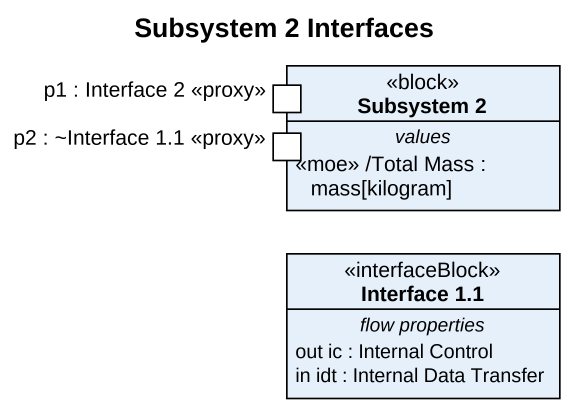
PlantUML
@startuml
title Subsystem 2 Interfaces
hide circle
hide empty members
class "Subsystem 2" as Subsystem_2 <<block>> {
  -- values --
  <<moe>> /Total Mass : mass[kilogram]
  -- ports --
  p1 : Interface 2 <<proxy>>
  p2 : ~Interface 1.1 <<proxy>>
}
class "Interface 1.1" as Interface_1_1 <<interfaceBlock>> {
  -- flow properties --
  out ic : Internal Control
  in idt : Internal Data Transfer
}
@enduml
